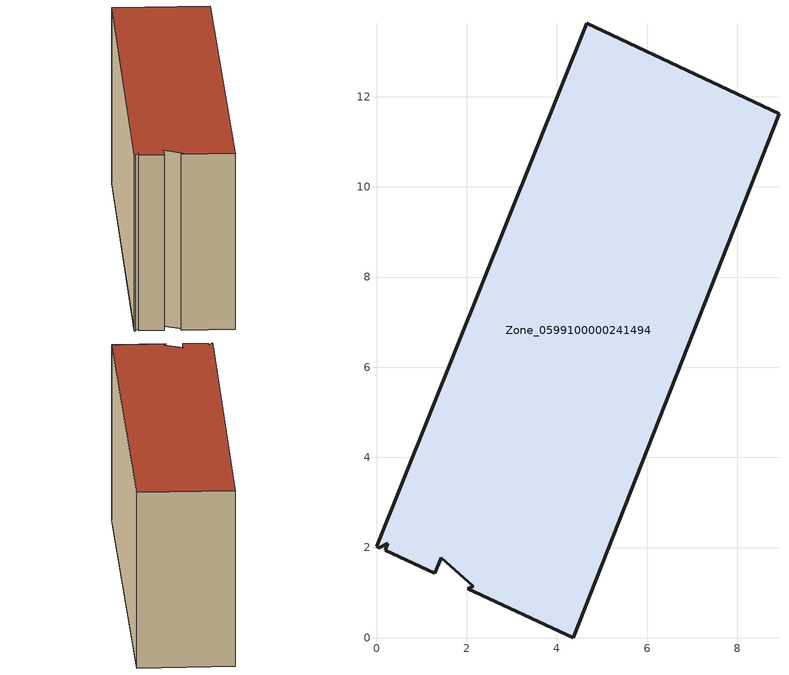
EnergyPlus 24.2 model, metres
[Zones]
Zone_0599100000241494
 floor ground (C_G): 4.66,13.63 8.93,11.62 4.37,0 2.02,1.09 2.14,1.14 1.44,1.77 1.29,1.43 0.19,1.94 0.25,2.09 0.06,2 0,2.03 z0
 wall outside (C_F): 8.93,11.62 4.66,13.63 0,2.03 0.06,2 0.25,2.09 0.19,1.94 1.29,1.43 1.44,1.77 2.14,1.14 2.02,1.09 4.37,0 8.93,11.62 z0:10.14
 roof outside (C_R): 0,2.03 0.06,2 0.25,2.09 0.19,1.94 1.29,1.43 1.44,1.77 2.14,1.14 2.02,1.09 4.37,0 8.93,11.62 4.66,13.63 z10.14
[BUILDING]
Pand.0599100000241494: North Axis=0; Terrain=City; Loads Convergence Tolerance Value=0.04; Temperature Convergence Tolerance Value=0.4; Solar Distribution=FullExterior; Maximum Number of Warmup Days=25; Minimum Number of Warmup Days=1
[Site:Location]
Rotterdam.The.Hague.AP_ZH_NLD Design_Conditions: Latitude=51.96; Longitude=4.45; Time Zone=1; Elevation=-4.5
[SITE:GROUNDTEMPERATURE:BUILDINGSURFACE]
18, 18, 18, 18, 18, 18, 18, 18, 18, 18, 18, 18
[MATERIAL] Thermal Absorptance=0.9; Solar Absorptance=0.7; Visible Absorptance=0.7
Name | Roughness | Thickness | Conductivity | Density | Specific Heat
G.TI.1946 | MediumSmooth | 0.15 | 1 | 540 | 1210
F.TI.1946 | Rough | 0.3 | 0.857143 | 1920 | 840
R.TI.1946 | MediumRough | 0.2 | 0.1 | 1500 | 1000
[CONSTRUCTION]
C_G: G.TI.1946
C_F: F.TI.1946
C_R: R.TI.1946
[ZONE]
Zone_0599100000241494: Type=1; Multiplier=1; Ceiling Height=Autocalculate; Volume=Autocalculate; Floor Area=autocalculate; Part of Total Floor Area=Yes
[ZONEINFILTRATION:DESIGNFLOWRATE]
Infil_Zone_0599100000241494: Zone or ZoneList or Space or SpaceList=Zone_0599100000241494; Schedule=AlwaysOn; Design Flow Rate Calculation Method=Flow/Area; Flow Rate per Floor Area=0.003; Constant Term Coefficient=1; Temperature Term Coefficient=0; Velocity Term Coefficient=0; Velocity Squared Term Coefficient=0
[HVACTEMPLATE:ZONE:IDEALLOADSAIRSYSTEM]
Zone_0599100000241494: Maximum Heating Supply Air Temperature=50; Minimum Cooling Supply Air Temperature=13; Maximum Heating Supply Air Humidity Ratio=0.0156; Minimum Cooling Supply Air Humidity Ratio=0.0077; Heating Limit=NoLimit; Cooling Limit=NoLimit; Dehumidification Control Type=ConstantSensibleHeatRatio; Cooling Sensible Heat Ratio=0.7; Dehumidification Setpoint=60; Humidification Control Type=None; Humidification Setpoint=30; Outdoor Air Method=None; Outdoor Air Flow Rate per Person=0.00944; Outdoor Air Flow Rate per Zone Floor Area=0; Outdoor Air Flow Rate per Zone=0; Demand Controlled Ventilation Type=None; Outdoor Air Economizer Type=NoEconomizer; Heat Recovery Type=None; Sensible Heat Recovery Effectiveness=0.7; Latent Heat Recovery Effectiveness=0.65
[ZONECONTROL:THERMOSTAT]
ThermostatControl_Zone_0599100000241494: Zone or ZoneList=Zone_0599100000241494; Control Type Schedule=DualSetpointControlType; Control 1=Thermostat_Zone_0599100000241494; Temperature Difference Between Cutout And Setpoint=0
[THERMOSTATSETPOINT:DUALSETPOINT]
Thermostat_Zone_0599100000241494: Heating Setpoint Temperature Schedule=HeatingSetpoint_Zone_0599100000241494; Cooling Setpoint Temperature Schedule=CoolingSetpoint_Zone_0599100000241494
[SCHEDULE:COMPACT]
HeatingSetpoint_Zone_0599100000241494: Through: 12/31, For: AllDays, Until: 24:00, 21
CoolingSetpoint_Zone_0599100000241494: Through: 12/31, For: AllDays, Until: 24:00, 24
DualSetpointControlType: Through: 12/31, For: AllDays, Until: 24:00, 4
AlwaysOn: Through: 12/31, For: AllDays, Until: 24:00, 1
